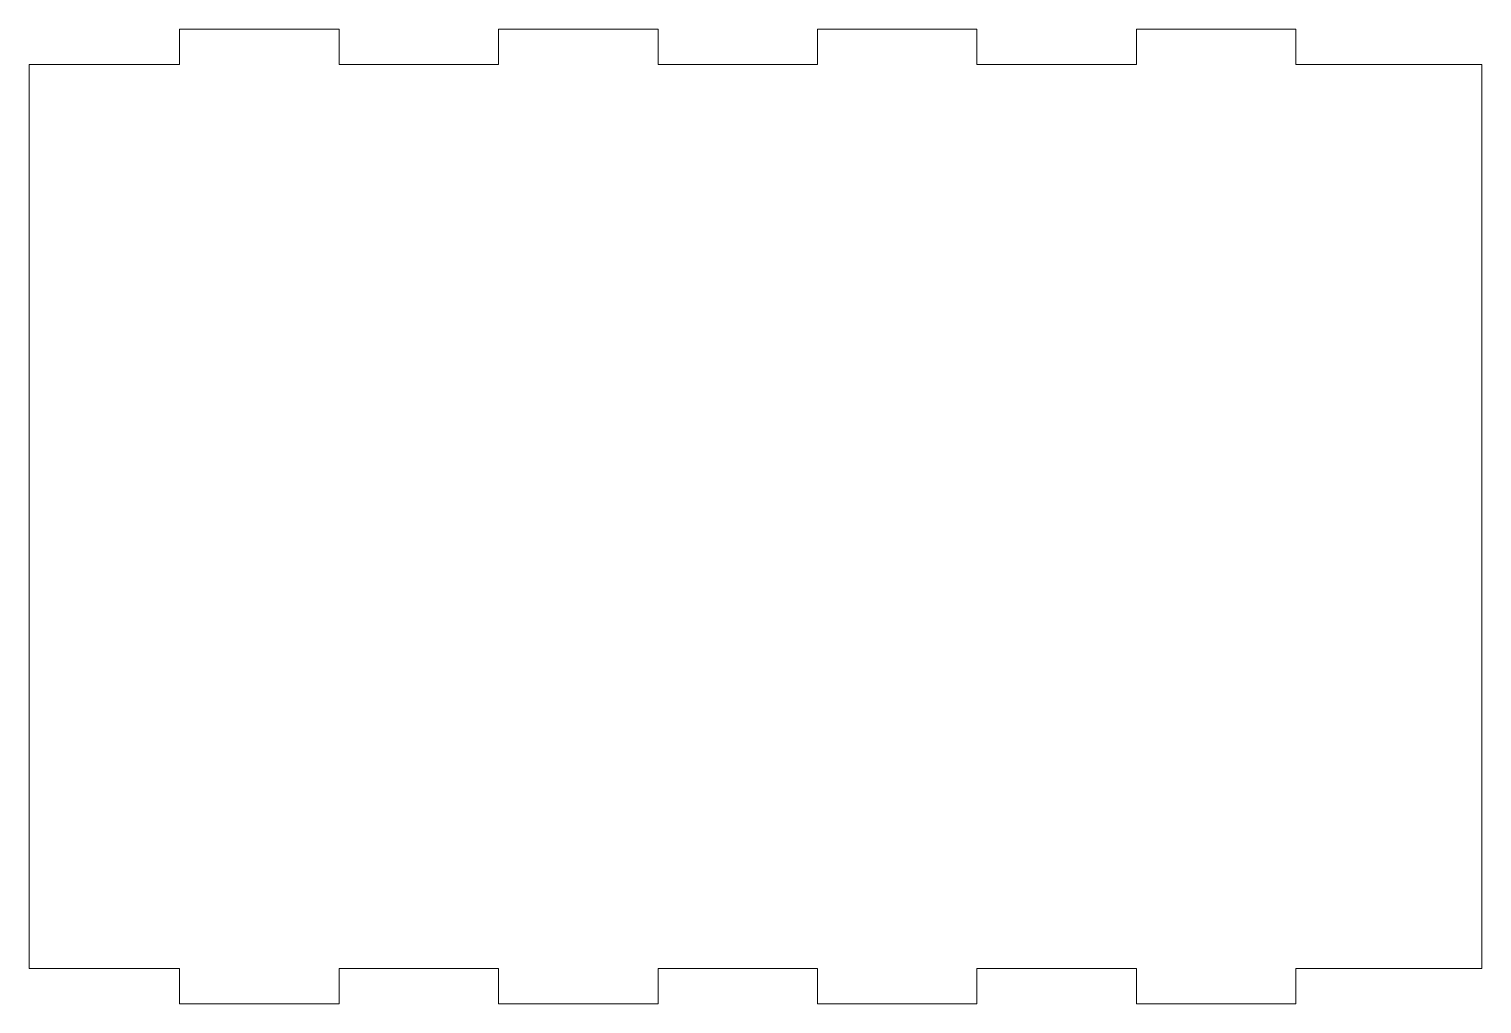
# Model space of a CAD drawing. Header units: millimetres. Extents: x 1 to 165, y -4 to 106.
import ezdxf

# ---------------------------------------------------------------- set-up
doc = ezdxf.new("R2010")
doc.units = ezdxf.units.MM
doc.layers.get('0').update_dxf_attribs({"lineweight": 0})

msp = doc.modelspace()

# ---------------------------------------------------------------- linework, layer by layer
at = {"color": 1, "true_color": 0xff0000}
for p, q in [((36, 106), (18, 106)), ((18, 106), (18, 102)), ((36, 102), (36, 106)), ((72, 106), (54, 106)), ((54, 106), (54, 102)), ((72, 102), (72, 106)), ((108, 106), (90, 106)), ((90, 106), (90, 102)), ((108, 102), (108, 106)), ((144, 106), (126, 106)), ((126, 106), (126, 102)), ((144, 102), (144, 106)), ((18, 102), (1, 102)), ((1, 102), (1, 0)), ((36, 102), (54, 102)), ((72, 102), (90, 102)), ((108, 102), (126, 102)), ((144, 102), (165, 102)), ((165, 102), (165, 0)), ((1, 0), (18, 0)), ((18, 0), (18, -4)), ((54, 0), (36, 0)), ((36, -4), (36, 0)), ((54, 0), (54, -4)), ((90, 0), (72, 0)), ((72, -4), (72, 0)), ((90, 0), (90, -4)), ((126, 0), (108, 0)), ((108, -4), (108, 0)), ((126, 0), (126, -4)), ((144, -4), (144, 0)), ((144, 0), (165, 0)), ((18, -4), (36, -4)), ((54, -4), (72, -4)), ((90, -4), (108, -4)), ((126, -4), (144, -4))]:
    msp.add_line(p, q, dxfattribs=at)

doc.saveas('drawing.dxf')
